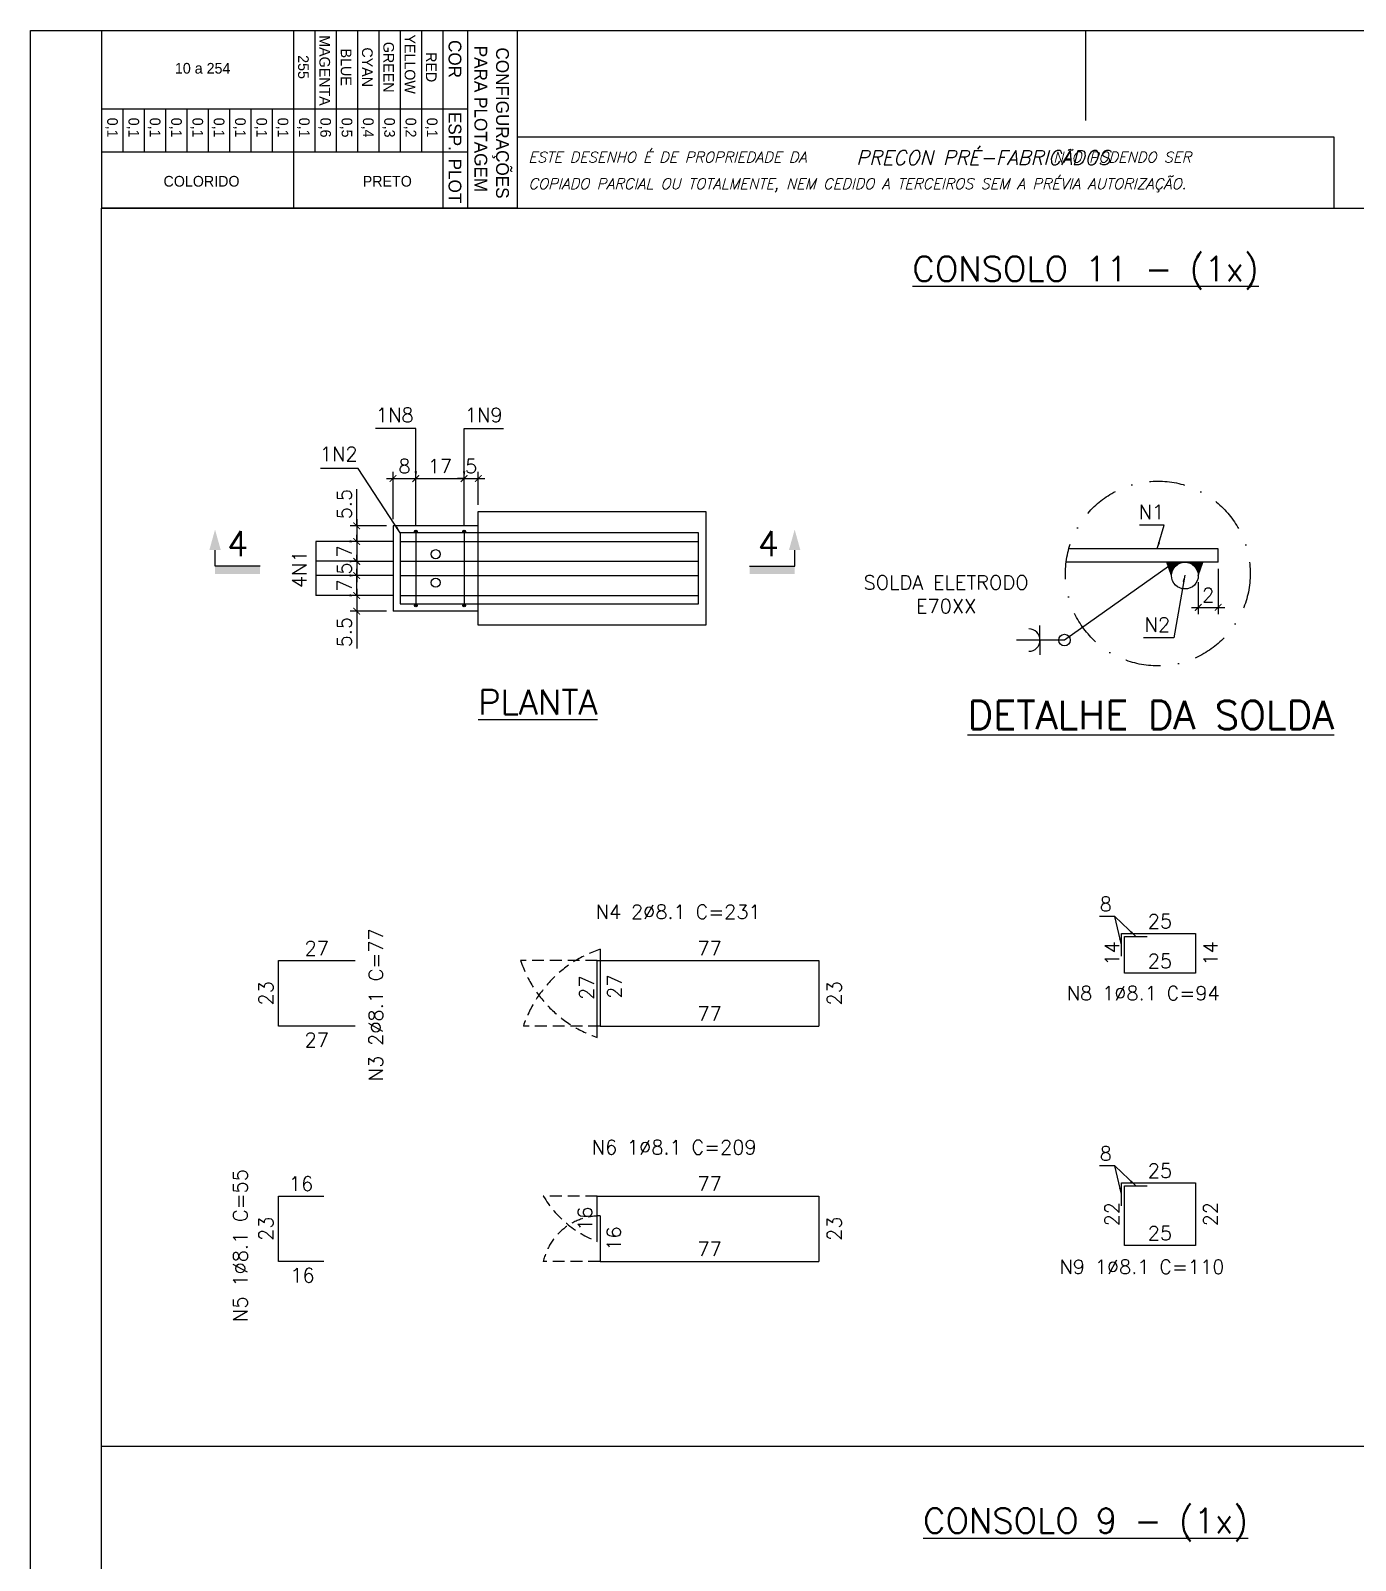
# Model space of a CAD drawing. Header units: centimetres. Extents: x 1658 to 19651, y 8082 to 11444.
# Drawn here: x 12168 to 13567, y 9829 to 11444 of the extents above; entities that cross this region are included whole.
import ezdxf
from ezdxf.enums import TextEntityAlignment as Align

# ---------------------------------------------------------------- set-up
doc = ezdxf.new("R2010")
doc.units = ezdxf.units.CM
doc.header["$LTSCALE"] = 50
doc.header["$MEASUREMENT"] = 0
doc.header["$PDMODE"] = 67
doc.linetypes.add('DASHDOT2', pattern=[0.5, 0.25, -0.125, 0, -0.125])
doc.linetypes.add('HIDDEN', pattern=[0.375, 0.25, -0.125])
for name, color, linetype in [('COTAS-PRECON', 1, 'Continuous'), ('FORMATO-PRECON', 2, 'Continuous'), ('HACHURAS-PRECON', 1, 'Continuous'), ('IND- CORTE-PRECON', 4, 'Continuous'), ('LINHA-01-PRECON', 1, 'Continuous'), ('LINHA-02-PRECON', 2, 'Continuous'), ('LINHA-03-PRECON', 3, 'Continuous'), ('LINHA-04-PRECON', 4, 'Continuous'), ('TEXTO-20-PRECON', 2, 'Continuous'), ('TEXTO-35-PRECON', 5, 'Continuous'), ('X1', 2, 'Continuous')]:
    doc.layers.add(name, color=color, linetype=linetype)
doc.styles.add('PRECON-ROMANS', font='romans.shx')
doc.styles.add('R060', font='ACENT.shx', dxfattribs={"height": 75})
doc.styles.add('ROMANS', font='ROMANS.SHX', dxfattribs={"oblique": 15, "height": 3})
doc.styles.get("Standard").update_dxf_attribs({"font": 'romans.shx'})
doc.dimstyles.new('ESC50-50', dxfattribs={"dimscale": 50, "dimtxt": 0.2, "dimasz": 0.15, "dimexe": 0.15, "dimexo": 0.15, "dimgap": 0.08, "dimtad": 1, "dimdec": 1, "dimzin": 12, "dimdsep": 46, "dimtxsty": 'Standard', "dimblk": 'ARCHTICK', "dimcen": 0.09, "dimdle": 0.15, "dimclrd": 256, "dimclre": 256, "dimclrt": 2, "dimazin": 3, "dimtfac": 1, "dimtdec": 1, "dimtmove": 1, "dimatfit": 2, "dimfxl": 0.15, "dimtolj": 1, "dimtzin": 0, "dimarcsym": 0})
doc.dimstyles.new('ESC75-25', dxfattribs={"dimscale": 0, "dimtxt": 15, "dimasz": 7, "dimexe": 7, "dimexo": 7, "dimgap": 5.5, "dimtad": 1, "dimdec": 1, "dimlfac": 0.333333, "dimdsep": 46, "dimtxsty": 'Standard', "dimblk": 'ARCHTICK', "dimcen": 0.1, "dimdle": 7, "dimclrd": 256, "dimclre": 256, "dimclrt": 2, "dimadec": 0, "dimazin": 0, "dimtfac": 1, "dimtdec": 1, "dimtix": 1, "dimtmove": 2, "dimatfit": 3, "dimfxl": 1, "dimarcsym": 0})
doc.dimstyles.new('ESC75-75', dxfattribs={"dimscale": 0, "dimtxt": 15, "dimasz": 7, "dimexe": 7, "dimexo": 7, "dimgap": 5.5, "dimtad": 1, "dimdec": 1, "dimdsep": 46, "dimtxsty": 'Standard', "dimblk": 'ARCHTICK', "dimcen": 0.1, "dimdle": 7, "dimclrd": 256, "dimclre": 256, "dimclrt": 2, "dimadec": 0, "dimazin": 0, "dimtfac": 1, "dimtdec": 1, "dimtix": 1, "dimtmove": 2, "dimatfit": 3, "dimfxl": 1, "dimarcsym": 0})

# ---------------------------------------------------------------- blocks, each defined once
blk = doc.blocks.new('A$C0AF02B9D')
at = {"layer": 'FORMATO-PRECON', "color": 1}
for p, q in [((0, 585), (250, 585)), ((0, 0), (0, 585)), ((250, 585), (250, 0)), ((0, 480), (250, 480)), ((0, 450), (170.7, 450)), ((0, 420), (170.7, 420)), ((0, 390), (170.7, 390)), ((0, 360), (170.7, 360)), ((0, 330), (170.7, 330)), ((0, 300), (170.7, 300)), ((110.1, 240), (170.7, 240)), ((110.1, 210), (170.7, 210)), ((110.1, 180), (170.7, 180)), ((110.1, 150), (170.7, 150)), ((110.1, 150), (170.7, 150)), ((110.1, 120), (170.7, 120)), ((110.1, 120), (170.7, 120)), ((110.1, 90), (170.7, 90)), ((110.1, 90), (170.7, 90)), ((110.1, 60), (170.7, 60)), ((110.1, 60), (170.7, 60)), ((110.1, 30), (170.7, 30)), ((110.1, 30), (170.7, 30)), ((0, 0), (250, 0)), ((110.1, 0), (170.7, 0)), ((110.1, 0), (170.7, 0)), ((110.1, 0), (170.7, 0))]:
    blk.add_line(p, q, dxfattribs=at)
at = {"layer": 'FORMATO-PRECON'}
for p, q in [((0, 515), (250, 515)), ((110.1, 0), (110.1, 515)), ((170.7, 0), (170.7, 515)), ((0, 270), (250, 270))]:
    blk.add_line(p, q, dxfattribs=at)
at = {"layer": 'FORMATO-PRECON', "style": 'R060'}
for s, p in [('CONFIGURAÇÕES ', (133.4, 563.9)), ('PARA PLOTAGEM', (124.3, 533.7)), ('COR', (40, 497.3)), ('ESP.', (141.8, 497.3)), ('PLOT', (211.6, 497.3))]:
    blk.add_text(s, height=18, dxfattribs=at).set_placement(p, align=Align.MIDDLE)
at = {"layer": 'FORMATO-PRECON', "color": 1, "style": 'R060'}
for s, p in [('RED', (51.5, 464)), ('0,1', (136.5, 464)), ('YELLOW', (47.2, 434)), ('0,2', (136.5, 434)), ('GREEN', (51.5, 404)), ('0,3', (136.5, 404)), ('CYAN', (51.5, 374)), ('0,4', (136.5, 374)), ('BLUE', (51.5, 344)), ('0,5', (136.5, 344)), ('0,6', (136.5, 314)), ('MAGENTA', (56.1, 314)), ('255', (51.3, 284)), ('0,1', (136.5, 284)), ('0,1', (136.5, 254)), ('0,1', (136.5, 224)), ('0,1', (136.5, 194)), ('0,1', (136.5, 164)), ('0,1', (136.5, 134)), ('0,1', (136.5, 104)), ('0,1', (136.5, 74)), ('0,1', (136.5, 44)), ('0,1', (136.5, 14))]:
    blk.add_text(s, height=15, dxfattribs=at).set_placement(p, align=Align.MIDDLE)
for s, p in [('PRETO', (212, 402.1)), ('10 a 254', (53, 142.2)), ('COLORIDO', (212, 140.6))]:
    blk.add_text(s, height=15, rotation=90, dxfattribs=at).set_placement(p, align=Align.MIDDLE)
blk = doc.blocks.new('A$C432D58B7')
at = {"layer": 'LINHA-01-PRECON'}
blk.add_blockref('A$C0AF02B9D', (0, 0), dxfattribs=at)
blk = doc.blocks.new('A$C550964AD')
at = {"layer": 'LINHA-01-PRECON'}
blk.add_blockref('A$C432D58B7', (0, 0), dxfattribs=at)
blk = doc.blocks.new('A$C2E607E54')
at = {"layer": 'FORMATO-PRECON', "color": 6}
blk.add_line((1835, 4050), (685, 4050), dxfattribs=at)
at = {"layer": 'FORMATO-PRECON'}
for points in [[(0, 4200), (2970, 4200), (2970, 0), (0, 0)], [(685, 3950), (1835, 3950), (1835, 4050), (685, 4050)]]:
    blk.add_lwpolyline(points, close=True, dxfattribs=at)
blk.add_lwpolyline([(1485, 4200), (1485, 4073.6)], dxfattribs=at)
at = {"layer": 'FORMATO-PRECON', "color": 6}
blk.add_lwpolyline([(100, 3950), (2870, 3950), (2870, 100), (100, 100)], close=True, dxfattribs=at)
at = {"layer": 'TEXTO-35-PRECON', "rotation": 270}
blk.add_blockref('A$C550964AD', (100, 4200), dxfattribs=at)
at = {"layer": 'FORMATO-PRECON', "style": 'ROMANS', "oblique": 15}
for s, p in [('ESTE DESENHO É DE PROPRIEDADE DA                            NÃO PODENDO SER', (700.8, 4014.4)), ('COPIADO PARCIAL OU TOTALMENTE, NEM CEDIDO A TERCEIROS SEM A PRÉVIA AUTORIZAÇÃO.', (700.8, 3977))]:
    blk.add_text(s, height=15, dxfattribs=at).set_placement(p)
at = {"layer": 'FORMATO-PRECON', "color": 3, "style": 'ROMANS', "oblique": 15}
blk.add_text('PRECON PRÉ-FABRICADOS', height=20, dxfattribs=at).set_placement((1162, 4011.3))
blk = doc.blocks.new('_ArchTick')
at = {"color": 0, "linetype": 'ByBlock', "const_width": 0.15}
blk.add_lwpolyline([(-0.5, -0.5), (0.5, 0.5)], dxfattribs=at)
blk = doc.blocks.new('*D368')
at = {"layer": 'Defpoints', "color": 0, "transparency": 16777216}
for p in [(12551, 10921.3), (12512.6, 10904.8), (12558.5, 10904.8)]:
    blk.add_point(p, dxfattribs=at)
at = {"layer": 'LINHA-01-PRECON', "lineweight": -2, "transparency": 16777216}
for p, q in [((12544, 10921.3), (12505.6, 10921.3)), ((12512.6, 10928.3), (12512.6, 10897.8)), ((12551.5, 10904.8), (12505.6, 10904.8))]:
    blk.add_line(p, q, dxfattribs=at)
at = {"layer": 'LINHA-01-PRECON', "lineweight": -2, "transparency": 16777216, "xscale": 7, "yscale": 7, "zscale": 7}
for p, rotation in [((12512.6, 10921.3), 90), ((12512.6, 10904.8), 270)]:
    blk.add_blockref('_ArchTick', p, dxfattribs=dict(at, rotation=rotation))
at = {"layer": 'LINHA-01-PRECON', "color": 2, "transparency": 16777216, "insert": (12499.6, 10944.2), "char_height": 15, "attachment_point": 5, "rotation": 90}
blk.add_mtext('5.5', dxfattribs=at)
blk = doc.blocks.new('*D369')
at = {"layer": 'Defpoints', "color": 0, "transparency": 16777216}
for p in [(12558.5, 10904.8), (12512.6, 10883.8), (12558.5, 10883.8)]:
    blk.add_point(p, dxfattribs=at)
at = {"layer": 'LINHA-01-PRECON', "lineweight": -2, "transparency": 16777216}
for p, q in [((12551.5, 10904.8), (12505.6, 10904.8)), ((12512.6, 10904.8), (12512.6, 10911.8)), ((12512.6, 10904.8), (12512.6, 10883.8)), ((12551.5, 10883.8), (12505.6, 10883.8)), ((12512.6, 10883.8), (12512.6, 10876.8))]:
    blk.add_line(p, q, dxfattribs=at)
at = {"layer": 'LINHA-01-PRECON', "lineweight": -2, "transparency": 16777216, "xscale": 7, "yscale": 7, "zscale": 7}
for p, rotation in [((12512.6, 10904.8), 270), ((12512.6, 10883.8), 90)]:
    blk.add_blockref('_ArchTick', p, dxfattribs=dict(at, rotation=rotation))
at = {"layer": 'LINHA-01-PRECON', "color": 2, "transparency": 16777216, "insert": (12499.6, 10894.3), "char_height": 15, "attachment_point": 5, "rotation": 90}
blk.add_mtext('7', dxfattribs=at)
blk = doc.blocks.new('*D370')
at = {"layer": 'Defpoints', "color": 0, "transparency": 16777216}
for p in [(12558.5, 10883.8), (12512.6, 10868.8), (12558.5, 10868.8)]:
    blk.add_point(p, dxfattribs=at)
at = {"layer": 'LINHA-01-PRECON', "lineweight": -2, "transparency": 16777216}
for p, q in [((12551.5, 10883.8), (12505.6, 10883.8)), ((12512.6, 10883.8), (12512.6, 10890.8)), ((12512.6, 10883.8), (12512.6, 10868.8)), ((12551.5, 10868.8), (12505.6, 10868.8)), ((12512.6, 10868.8), (12512.6, 10861.8))]:
    blk.add_line(p, q, dxfattribs=at)
at = {"layer": 'LINHA-01-PRECON', "lineweight": -2, "transparency": 16777216, "xscale": 7, "yscale": 7, "zscale": 7}
for p, rotation in [((12512.6, 10883.8), 270), ((12512.6, 10868.8), 90)]:
    blk.add_blockref('_ArchTick', p, dxfattribs=dict(at, rotation=rotation))
at = {"layer": 'LINHA-01-PRECON', "color": 2, "transparency": 16777216, "insert": (12499.6, 10876.3), "char_height": 15, "attachment_point": 5, "rotation": 90}
blk.add_mtext('5', dxfattribs=at)
blk = doc.blocks.new('*D371')
at = {"layer": 'Defpoints', "color": 0, "transparency": 16777216}
for p in [(12558.5, 10847.8), (12512.6, 10831.3), (12551, 10831.3)]:
    blk.add_point(p, dxfattribs=at)
at = {"layer": 'LINHA-01-PRECON', "lineweight": -2, "transparency": 16777216}
for p, q in [((12512.6, 10854.8), (12512.6, 10824.3)), ((12551.5, 10847.8), (12505.6, 10847.8)), ((12544, 10831.3), (12505.6, 10831.3))]:
    blk.add_line(p, q, dxfattribs=at)
at = {"layer": 'LINHA-01-PRECON', "lineweight": -2, "transparency": 16777216, "xscale": 7, "yscale": 7, "zscale": 7}
for p, rotation in [((12512.6, 10847.8), 90), ((12512.6, 10831.3), 270)]:
    blk.add_blockref('_ArchTick', p, dxfattribs=dict(at, rotation=rotation))
at = {"layer": 'LINHA-01-PRECON', "color": 2, "transparency": 16777216, "insert": (12499.6, 10809.1), "char_height": 15, "attachment_point": 5, "rotation": 90}
blk.add_mtext('5.5', dxfattribs=at)
blk = doc.blocks.new('*D372')
at = {"layer": 'Defpoints', "color": 0, "transparency": 16777216}
for p in [(12575, 10971.2), (12551, 10921.3), (12575, 10915.3)]:
    blk.add_point(p, dxfattribs=at)
at = {"layer": 'LINHA-01-PRECON', "lineweight": -2, "transparency": 16777216}
for p, q in [((12544, 10971.2), (12582, 10971.2)), ((12551, 10928.3), (12551, 10978.2)), ((12575, 10922.3), (12575, 10978.2))]:
    blk.add_line(p, q, dxfattribs=at)
at = {"layer": 'LINHA-01-PRECON', "lineweight": -2, "transparency": 16777216, "xscale": 7, "yscale": 7, "zscale": 7, "rotation": 180}
blk.add_blockref('_ArchTick', (12551, 10971.2), dxfattribs=at)
at = {"layer": 'LINHA-01-PRECON', "lineweight": -2, "transparency": 16777216, "xscale": 7, "yscale": 7, "zscale": 7}
blk.add_blockref('_ArchTick', (12575, 10971.2), dxfattribs=at)
at = {"layer": 'LINHA-01-PRECON', "color": 2, "transparency": 16777216, "insert": (12563, 10984.2), "char_height": 15, "attachment_point": 5}
blk.add_mtext('8', dxfattribs=at)
blk = doc.blocks.new('*D373')
at = {"layer": 'Defpoints', "color": 0, "transparency": 16777216}
for p in [(12626, 10971.2), (12575, 10915.3), (12626, 10915.3)]:
    blk.add_point(p, dxfattribs=at)
at = {"layer": 'LINHA-01-PRECON', "lineweight": -2, "transparency": 16777216}
for p, q in [((12568, 10971.2), (12633, 10971.2)), ((12575, 10922.3), (12575, 10978.2)), ((12626, 10922.3), (12626, 10978.2))]:
    blk.add_line(p, q, dxfattribs=at)
at = {"layer": 'LINHA-01-PRECON', "lineweight": -2, "transparency": 16777216, "xscale": 7, "yscale": 7, "zscale": 7, "rotation": 180}
blk.add_blockref('_ArchTick', (12575, 10971.2), dxfattribs=at)
at = {"layer": 'LINHA-01-PRECON', "lineweight": -2, "transparency": 16777216, "xscale": 7, "yscale": 7, "zscale": 7}
blk.add_blockref('_ArchTick', (12626, 10971.2), dxfattribs=at)
at = {"layer": 'LINHA-01-PRECON', "color": 2, "transparency": 16777216, "insert": (12600.5, 10984.2), "char_height": 15, "attachment_point": 5}
blk.add_mtext('17', dxfattribs=at)
blk = doc.blocks.new('*D374')
at = {"layer": 'Defpoints', "color": 0, "transparency": 16777216}
for p in [(12641, 10971.2), (12641, 10936.3), (12626, 10915.3)]:
    blk.add_point(p, dxfattribs=at)
at = {"layer": 'LINHA-01-PRECON', "lineweight": -2, "transparency": 16777216}
for p, q in [((12626, 10971.2), (12619, 10971.2)), ((12626, 10922.3), (12626, 10978.2)), ((12626, 10971.2), (12641, 10971.2)), ((12641, 10943.3), (12641, 10978.2)), ((12641, 10971.2), (12648, 10971.2))]:
    blk.add_line(p, q, dxfattribs=at)
at = {"layer": 'LINHA-01-PRECON', "lineweight": -2, "transparency": 16777216, "xscale": 7, "yscale": 7, "zscale": 7}
blk.add_blockref('_ArchTick', (12626, 10971.2), dxfattribs=at)
at = {"layer": 'LINHA-01-PRECON', "lineweight": -2, "transparency": 16777216, "xscale": 7, "yscale": 7, "zscale": 7, "rotation": 180}
blk.add_blockref('_ArchTick', (12641, 10971.2), dxfattribs=at)
at = {"layer": 'LINHA-01-PRECON', "color": 2, "transparency": 16777216, "insert": (12633.5, 10984.2), "char_height": 15, "attachment_point": 5}
blk.add_mtext('5', dxfattribs=at)
blk = doc.blocks.new('*D375')
at = {"layer": 'Defpoints', "color": 0, "linetype": 'Continuous', "transparency": 16777216}
for p in [(12429.9, 10462.4), (12510.9, 10462.4), (12510.9, 10462.4)]:
    blk.add_point(p, dxfattribs=at)
at = {"layer": 'LINHA-01-PRECON', "color": 2, "linetype": 'Continuous', "transparency": 16777216, "insert": (12470.4, 10475.4), "char_height": 15, "attachment_point": 5}
blk.add_mtext('27', dxfattribs=at)
blk = doc.blocks.new('*D376')
at = {"layer": 'Defpoints', "color": 0, "linetype": 'Continuous', "transparency": 16777216}
for p in [(12429.9, 10462.4), (12429.9, 10462.4), (12429.9, 10393.4)]:
    blk.add_point(p, dxfattribs=at)
at = {"layer": 'LINHA-01-PRECON', "color": 2, "linetype": 'Continuous', "transparency": 16777216, "insert": (12416.9, 10427.9), "char_height": 15, "attachment_point": 5, "rotation": 90}
blk.add_mtext('23', dxfattribs=at)
blk = doc.blocks.new('*D377')
at = {"layer": 'Defpoints', "color": 0, "linetype": 'Continuous', "transparency": 16777216}
for p in [(12429.9, 10393.4), (12510.9, 10393.4), (12510.9, 10393.4)]:
    blk.add_point(p, dxfattribs=at)
at = {"layer": 'LINHA-01-PRECON', "color": 2, "linetype": 'Continuous', "transparency": 16777216, "insert": (12470.4, 10378.7), "char_height": 15, "attachment_point": 5}
blk.add_mtext('27', dxfattribs=at)
blk = doc.blocks.new('*D378')
at = {"layer": 'Defpoints', "color": 0, "linetype": 'Continuous', "transparency": 16777216}
for p in [(12769.6, 10462.4), (12769.6, 10381.4), (12769.6, 10381.4)]:
    blk.add_point(p, dxfattribs=at)
at = {"layer": 'LINHA-01-PRECON', "color": 2, "linetype": 'Continuous', "transparency": 16777216, "insert": (12784.7, 10435), "char_height": 15, "attachment_point": 5, "rotation": 90}
blk.add_mtext('27', dxfattribs=at)
blk = doc.blocks.new('*D379')
at = {"layer": 'Defpoints', "color": 0, "linetype": 'Continuous', "transparency": 16777216}
for p in [(12769.6, 10462.4), (13000.6, 10462.4), (13000.6, 10462.4)]:
    blk.add_point(p, dxfattribs=at)
at = {"layer": 'LINHA-01-PRECON', "color": 2, "linetype": 'Continuous', "transparency": 16777216, "insert": (12885.1, 10475.4), "char_height": 15, "attachment_point": 5}
blk.add_mtext('77', dxfattribs=at)
blk = doc.blocks.new('*D380')
at = {"layer": 'Defpoints', "color": 0, "linetype": 'Continuous', "transparency": 16777216}
for p in [(13000.6, 10462.4), (13000.6, 10393.4), (13000.6, 10393.4)]:
    blk.add_point(p, dxfattribs=at)
at = {"layer": 'LINHA-01-PRECON', "color": 2, "linetype": 'Continuous', "transparency": 16777216, "insert": (13016.9, 10427.9), "char_height": 15, "attachment_point": 5, "rotation": 90}
blk.add_mtext('23', dxfattribs=at)
blk = doc.blocks.new('*D381')
at = {"layer": 'Defpoints', "color": 0, "linetype": 'Continuous', "transparency": 16777216}
for p in [(12429.9, 10214), (12477.9, 10214), (12477.9, 10214)]:
    blk.add_point(p, dxfattribs=at)
at = {"layer": 'LINHA-01-PRECON', "color": 2, "linetype": 'Continuous', "transparency": 16777216, "insert": (12453.9, 10227), "char_height": 15, "attachment_point": 5}
blk.add_mtext('16', dxfattribs=at)
blk = doc.blocks.new('*D382')
at = {"layer": 'Defpoints', "color": 0, "linetype": 'Continuous', "transparency": 16777216}
for p in [(12429.9, 10214), (12429.9, 10214), (12429.9, 10145)]:
    blk.add_point(p, dxfattribs=at)
at = {"layer": 'LINHA-01-PRECON', "color": 2, "linetype": 'Continuous', "transparency": 16777216, "insert": (12416.9, 10179.5), "char_height": 15, "attachment_point": 5, "rotation": 90}
blk.add_mtext('23', dxfattribs=at)
blk = doc.blocks.new('*D383')
at = {"layer": 'Defpoints', "color": 0, "linetype": 'Continuous', "transparency": 16777216}
for p in [(12429.9, 10145), (12477.9, 10145), (12477.9, 10145)]:
    blk.add_point(p, dxfattribs=at)
at = {"layer": 'LINHA-01-PRECON', "color": 2, "linetype": 'Continuous', "transparency": 16777216, "insert": (12455.4, 10130.3), "char_height": 15, "attachment_point": 5}
blk.add_mtext('16', dxfattribs=at)
blk = doc.blocks.new('*D384')
at = {"layer": 'Defpoints', "color": 0, "linetype": 'Continuous', "transparency": 16777216}
for p in [(13323, 10449), (13398, 10449), (13398, 10449)]:
    blk.add_point(p, dxfattribs=at)
at = {"layer": 'LINHA-01-PRECON', "color": 2, "linetype": 'Continuous', "transparency": 16777216, "insert": (13360.5, 10462), "char_height": 15, "attachment_point": 5}
blk.add_mtext('25', dxfattribs=at)
blk = doc.blocks.new('*D385')
at = {"layer": 'Defpoints', "color": 0, "linetype": 'Continuous', "transparency": 16777216}
for p in [(13398, 10491), (13398, 10491), (13398, 10449)]:
    blk.add_point(p, dxfattribs=at)
at = {"layer": 'LINHA-01-PRECON', "color": 2, "linetype": 'Continuous', "transparency": 16777216, "insert": (13413.9, 10470), "char_height": 15, "attachment_point": 5, "rotation": 90}
blk.add_mtext('14', dxfattribs=at)
blk = doc.blocks.new('*D386')
at = {"layer": 'Defpoints', "color": 0, "linetype": 'Continuous', "transparency": 16777216}
for p in [(13323, 10491), (13323, 10491), (13398, 10491)]:
    blk.add_point(p, dxfattribs=at)
at = {"layer": 'LINHA-01-PRECON', "color": 2, "linetype": 'Continuous', "transparency": 16777216, "insert": (13360.5, 10504), "char_height": 15, "attachment_point": 5}
blk.add_mtext('25', dxfattribs=at)
blk = doc.blocks.new('*D387')
at = {"layer": 'Defpoints', "color": 0, "linetype": 'Continuous', "transparency": 16777216}
for p in [(13323, 10491), (13323, 10491), (13323, 10449)]:
    blk.add_point(p, dxfattribs=at)
at = {"layer": 'LINHA-01-PRECON', "color": 2, "linetype": 'Continuous', "transparency": 16777216, "insert": (13310, 10470), "char_height": 15, "attachment_point": 5, "rotation": 90}
blk.add_mtext('14', dxfattribs=at)
blk = doc.blocks.new('*D388')
at = {"layer": 'Defpoints', "color": 0, "linetype": 'Continuous', "transparency": 16777216}
for p in [(13323, 10161.8), (13398, 10161.8), (13398, 10161.8)]:
    blk.add_point(p, dxfattribs=at)
at = {"layer": 'LINHA-01-PRECON', "color": 2, "linetype": 'Continuous', "transparency": 16777216, "insert": (13360.5, 10174.8), "char_height": 15, "attachment_point": 5}
blk.add_mtext('25', dxfattribs=at)
blk = doc.blocks.new('*D389')
at = {"layer": 'Defpoints', "color": 0, "linetype": 'Continuous', "transparency": 16777216}
for p in [(13398, 10227.8), (13398, 10227.8), (13398, 10161.8)]:
    blk.add_point(p, dxfattribs=at)
at = {"layer": 'LINHA-01-PRECON', "color": 2, "linetype": 'Continuous', "transparency": 16777216, "insert": (13413.9, 10194.8), "char_height": 15, "attachment_point": 5, "rotation": 90}
blk.add_mtext('22', dxfattribs=at)
blk = doc.blocks.new('*D390')
at = {"layer": 'Defpoints', "color": 0, "linetype": 'Continuous', "transparency": 16777216}
for p in [(13323, 10227.8), (13323, 10227.8), (13398, 10227.8)]:
    blk.add_point(p, dxfattribs=at)
at = {"layer": 'LINHA-01-PRECON', "color": 2, "linetype": 'Continuous', "transparency": 16777216, "insert": (13360.5, 10240.8), "char_height": 15, "attachment_point": 5}
blk.add_mtext('25', dxfattribs=at)
blk = doc.blocks.new('*D391')
at = {"layer": 'Defpoints', "color": 0, "linetype": 'Continuous', "transparency": 16777216}
for p in [(13323, 10227.8), (13323, 10227.8), (13323, 10161.8)]:
    blk.add_point(p, dxfattribs=at)
at = {"layer": 'LINHA-01-PRECON', "color": 2, "linetype": 'Continuous', "transparency": 16777216, "insert": (13310, 10194.8), "char_height": 15, "attachment_point": 5, "rotation": 90}
blk.add_mtext('22', dxfattribs=at)
blk = doc.blocks.new('*D392')
at = {"layer": 'Defpoints', "color": 0, "transparency": 16777216}
for p in [(13422, 10882.9), (13401, 10868.8), (13422, 10835.2)]:
    blk.add_point(p, dxfattribs=at)
at = {"layer": 'LINHA-01-PRECON', "lineweight": -2, "transparency": 16777216}
for p, q in [((13422, 10875.9), (13422, 10828.2)), ((13401, 10861.8), (13401, 10828.2)), ((13394, 10835.2), (13429, 10835.2))]:
    blk.add_line(p, q, dxfattribs=at)
at = {"layer": 'LINHA-01-PRECON', "lineweight": -2, "transparency": 16777216, "xscale": 7, "yscale": 7, "zscale": 7, "rotation": 180}
blk.add_blockref('_ArchTick', (13401, 10835.2), dxfattribs=at)
at = {"layer": 'LINHA-01-PRECON', "lineweight": -2, "transparency": 16777216, "xscale": 7, "yscale": 7, "zscale": 7}
blk.add_blockref('_ArchTick', (13422, 10835.2), dxfattribs=at)
at = {"layer": 'LINHA-01-PRECON', "color": 2, "transparency": 16777216, "insert": (13411.5, 10848.2), "char_height": 15, "attachment_point": 5}
blk.add_mtext('2', dxfattribs=at)
blk = doc.blocks.new('IND-CORTE-')
at = {"layer": 'IND- CORTE-PRECON', "color": 1}
for p, q in [((-11.2, 63.5), (-33.6, 63.5)), ((-11.2, 0), (-11.2, 63.5))]:
    blk.add_line(p, q, dxfattribs=at)
for points in [[(-33.6, 71.5), (-62.5, 63.5), (-33.6, 55.4)], [(0, 0), (-11.2, 0), (0, 63.5), (-11.2, 63.5)]]:
    blk.add_solid(points, dxfattribs=at)
at = {"layer": 'IND- CORTE-PRECON', "linetype": 'Continuous', "style": 'ROMANS', "flags": 8}
blk.add_attdef('B', (-57.7, 9.1), '', height=35, dxfattribs=at)
blk = doc.blocks.new('*D401')
at = {"layer": 'Defpoints', "color": 0, "linetype": 'Continuous', "transparency": 16777216}
for p in [(12769.6, 10474.4), (12769.6, 10474.4), (12769.6, 10393.4)]:
    blk.add_point(p, dxfattribs=at)
at = {"layer": 'LINHA-01-PRECON', "color": 2, "linetype": 'Continuous', "transparency": 16777216, "insert": (12755.3, 10433.9), "char_height": 15, "attachment_point": 5, "rotation": 90}
blk.add_mtext('27', dxfattribs=at)
blk = doc.blocks.new('*D402')
at = {"layer": 'Defpoints', "color": 0, "linetype": 'Continuous', "transparency": 16777216}
for p in [(12769.6, 10393.4), (13000.6, 10393.4), (13000.6, 10393.4)]:
    blk.add_point(p, dxfattribs=at)
at = {"layer": 'LINHA-01-PRECON', "color": 2, "linetype": 'Continuous', "transparency": 16777216, "insert": (12885.1, 10406.4), "char_height": 15, "attachment_point": 5}
blk.add_mtext('77', dxfattribs=at)
blk = doc.blocks.new('*D403')
at = {"layer": 'Defpoints', "color": 0, "linetype": 'Continuous', "transparency": 16777216}
for p in [(12766.6, 10214), (12766.6, 10166), (12766.6, 10166)]:
    blk.add_point(p, dxfattribs=at)
at = {"layer": 'LINHA-01-PRECON', "color": 2, "linetype": 'Continuous', "transparency": 16777216, "insert": (12753.6, 10190), "char_height": 15, "attachment_point": 5, "rotation": 90}
blk.add_mtext('16', dxfattribs=at)
blk = doc.blocks.new('*D404')
at = {"layer": 'Defpoints', "color": 0, "linetype": 'Continuous', "transparency": 16777216}
for p in [(12769.6, 10214), (13000.6, 10214), (13000.6, 10214)]:
    blk.add_point(p, dxfattribs=at)
at = {"layer": 'LINHA-01-PRECON', "color": 2, "linetype": 'Continuous', "transparency": 16777216, "insert": (12885.1, 10227), "char_height": 15, "attachment_point": 5}
blk.add_mtext('77', dxfattribs=at)
blk = doc.blocks.new('*D405')
at = {"layer": 'Defpoints', "color": 0, "linetype": 'Continuous', "transparency": 16777216}
for p in [(13000.6, 10214), (13000.6, 10145), (13000.6, 10145)]:
    blk.add_point(p, dxfattribs=at)
at = {"layer": 'LINHA-01-PRECON', "color": 2, "linetype": 'Continuous', "transparency": 16777216, "insert": (13016.9, 10179.5), "char_height": 15, "attachment_point": 5, "rotation": 90}
blk.add_mtext('23', dxfattribs=at)
blk = doc.blocks.new('*D406')
at = {"layer": 'Defpoints', "color": 0, "linetype": 'Continuous', "transparency": 16777216}
for p in [(12769.6, 10193), (12769.6, 10193), (12769.6, 10145)]:
    blk.add_point(p, dxfattribs=at)
at = {"layer": 'LINHA-01-PRECON', "color": 2, "linetype": 'Continuous', "transparency": 16777216, "insert": (12784, 10169), "char_height": 15, "attachment_point": 5, "rotation": 90}
blk.add_mtext('16', dxfattribs=at)
blk = doc.blocks.new('*D407')
at = {"layer": 'Defpoints', "color": 0, "linetype": 'Continuous', "transparency": 16777216}
for p in [(12769.6, 10145), (13000.6, 10145), (13000.6, 10145)]:
    blk.add_point(p, dxfattribs=at)
at = {"layer": 'LINHA-01-PRECON', "color": 2, "linetype": 'Continuous', "transparency": 16777216, "insert": (12885.1, 10158), "char_height": 15, "attachment_point": 5}
blk.add_mtext('77', dxfattribs=at)
blk = doc.blocks.new('*D408')
at = {"layer": 'Defpoints', "color": 0, "transparency": 16777216}
for p in [(12512.6, 10868.8), (12558.5, 10868.8), (12558.5, 10847.8)]:
    blk.add_point(p, dxfattribs=at)
at = {"layer": 'LINHA-01-PRECON', "lineweight": -2, "transparency": 16777216}
for p, q in [((12551.5, 10868.8), (12505.6, 10868.8)), ((12512.6, 10868.8), (12512.6, 10875.8)), ((12512.6, 10847.8), (12512.6, 10868.8)), ((12551.5, 10847.8), (12505.6, 10847.8)), ((12512.6, 10847.8), (12512.6, 10840.8))]:
    blk.add_line(p, q, dxfattribs=at)
at = {"layer": 'LINHA-01-PRECON', "lineweight": -2, "transparency": 16777216, "xscale": 7, "yscale": 7, "zscale": 7}
for p, rotation in [((12512.6, 10868.8), 270), ((12512.6, 10847.8), 90)]:
    blk.add_blockref('_ArchTick', p, dxfattribs=dict(at, rotation=rotation))
at = {"layer": 'LINHA-01-PRECON', "color": 2, "transparency": 16777216, "insert": (12499.6, 10858.3), "char_height": 15, "attachment_point": 5, "rotation": 90}
blk.add_mtext('7', dxfattribs=at)

msp = doc.modelspace()

# ---------------------------------------------------------------- hatches: boundary and pattern name
at = {"layer": 'LINHA-01-PRECON', "linetype": 'Continuous'}
h = msp.add_hatch(color=256, dxfattribs=at)
h.dxf.hatch_style = 1
edge = h.paths.add_edge_path()
edge.add_arc((12575, 10915.35), 1.5, 0, 360)
h = msp.add_hatch(color=256, dxfattribs=at)
h.dxf.hatch_style = 1
edge = h.paths.add_edge_path()
edge.add_arc((12626, 10915.35), 1.5, 0, 360)
at = {"layer": 'LINHA-01-PRECON'}
h = msp.add_hatch(dxfattribs=at)
h.set_pattern_fill('ANSI31', color=256, scale=8.4375, style=0)
h.set_pattern_definition([(45, (8365.2976, 10380.7737), (-0.74577668, 0.74577668), [])])
h.paths.add_polyline_path([(13367.84, 10882.93), (13372.75, 10868.8, -0.4142136), (13386.88, 10882.93)])
h.paths.add_polyline_path([(13386.88, 10882.93, -0.4142136), (13401.02, 10868.8), (13405.92, 10882.93)])
at = {"layer": 'LINHA-01-PRECON', "linetype": 'Continuous'}
h = msp.add_hatch(color=256, dxfattribs=at)
h.dxf.hatch_style = 1
edge = h.paths.add_edge_path()
edge.add_arc((12575, 10837.35), 1.5, 0, 360)
h = msp.add_hatch(color=256, dxfattribs=at)
h.dxf.hatch_style = 1
edge = h.paths.add_edge_path()
edge.add_arc((12626, 10837.35), 1.5, 0, 360)

# ---------------------------------------------------------------- linework, layer by layer
at = {"layer": 'COTAS-PRECON', "linetype": 'HIDDEN'}
for p, q in [((12766.57, 10462.42), (12685.57, 10462.42)), ((12769.57, 10393.42), (12688.57, 10393.42)), ((12766.57, 10213.98), (12709.57, 10213.98)), ((12769.57, 10144.98), (12709.57, 10144.98))]:
    msp.add_line(p, q, dxfattribs=at)
for centre, radius, start, end in [((12807.61, 10503.45), 128.75, 198.58468, 251.41532), ((12810.61, 10352.39), 128.75, 108.58468, 161.41532), ((12807.78, 10272.76), 114.45, 210.90044, 248.89774), ((12769.67, 10131.36), 61.62, 90.09194, 167.22767)]:
    msp.add_arc(centre, radius, start, end, dxfattribs=at)
at = {"layer": 'LINHA-01-PRECON'}
for p, q in [((12512.62, 10921.35), (12512.62, 10960.02)), ((12512.62, 10831.35), (12512.62, 10791.66)), ((12243.36, 9950.17), (14320.86, 9950.17))]:
    msp.add_line(p, q, dxfattribs=at)
at = {"layer": 'LINHA-01-PRECON', "color": 1}
msp.add_lwpolyline([(13369.43, 10878.35), (13259.8, 10800.71), (13208.99, 10800.71)], dxfattribs=at)
at = {"layer": 'LINHA-01-PRECON', "color": 1, "linetype": 'DASHDOT2', "ltscale": 3}
msp.add_circle((13358.33, 10870.98), 97.5, dxfattribs=at)
at = {"layer": 'LINHA-01-PRECON', "linetype": 'Continuous'}
for centre in [(12575, 10915.35), (12626, 10915.35), (12575, 10837.35), (12626, 10837.35)]:
    msp.add_circle(centre, 1.5, dxfattribs=at)
at = {"layer": 'LINHA-02-PRECON'}
for p, q in [((12641, 10936.35), (12881, 10936.35)), ((12641, 10816.35), (12641, 10936.35)), ((12881, 10936.35), (12881, 10816.35)), ((12551, 10921.35), (12551, 10831.35)), ((12641, 10921.35), (12551, 10921.35)), ((12641, 10831.35), (12551, 10831.35)), ((12881, 10816.35), (12641, 10816.35)), ((13233.88, 10800.71), (13233.88, 10816.11)), ((13233.88, 10800.71), (13233.88, 10785.32))]:
    msp.add_line(p, q, dxfattribs=at)
for centre, radius in [((12596, 10891.35), 4.8), ((12596, 10861.35), 4.8), ((13259.8, 10800.71), 6.11)]:
    msp.add_circle(centre, radius, dxfattribs=at)
msp.add_arc((13222.04, 10800.71), 11.84, 270.31864, 89.68136, dxfattribs=at)
at = {"layer": 'LINHA-03-PRECON'}
for p, q in [((13422.05, 10882.93), (13261.57, 10882.93)), ((13422.05, 10897.07), (13264.38, 10897.07)), ((13372.75, 10868.8), (13367.84, 10882.93)), ((13395.41, 10882.93), (13395.41, 10882.93)), ((13401.02, 10868.8), (13405.92, 10882.93)), ((13422.05, 10882.93), (13422.05, 10897.07))]:
    msp.add_line(p, q, dxfattribs=at)
msp.add_circle((13386.88, 10868.8), 14.13, dxfattribs=at)
at = {"layer": 'LINHA-04-PRECON'}
for p, q in [((12558.5, 10904.85), (12873.5, 10904.85)), ((12575, 10913.85), (12575, 10838.85)), ((12626, 10913.85), (12626, 10838.85)), ((12558.5, 10883.85), (12873.5, 10883.85)), ((12558.5, 10868.85), (12873.5, 10868.85)), ((12558.5, 10847.85), (12873.5, 10847.85)), ((12766.57, 10381.42), (12766.57, 10462.42)), ((12766.57, 10462.42), (13000.57, 10462.42)), ((12769.57, 10474.42), (12769.57, 10393.42)), ((13000.57, 10462.42), (13000.57, 10393.42)), ((12769.57, 10393.42), (13000.57, 10393.42)), ((12766.57, 10165.98), (12766.57, 10213.98)), ((12766.57, 10213.98), (13000.57, 10213.98)), ((13000.57, 10213.98), (13000.57, 10144.98)), ((12769.57, 10192.98), (12769.57, 10144.98)), ((12769.57, 10144.98), (13000.57, 10144.98))]:
    msp.add_line(p, q, dxfattribs=at)
msp.add_lwpolyline([(12558.5, 10913.85), (12558.5, 10838.85), (12873.5, 10838.85), (12873.5, 10913.85)], close=True, dxfattribs=at)
for points in [[(13319.97, 10467.02), (13319.97, 10491.02), (13397.97, 10491.02), (13397.97, 10449.02), (13322.97, 10449.02), (13322.97, 10488.02), (13346.97, 10488.02)], [(12510.89, 10393.42), (12429.89, 10393.42), (12429.89, 10462.42), (12510.89, 10462.42)], [(13319.97, 10203.81), (13319.97, 10227.81), (13397.97, 10227.81), (13397.97, 10161.81), (13322.97, 10161.81), (13322.97, 10224.81), (13346.97, 10224.81)], [(12477.89, 10144.98), (12429.89, 10144.98), (12429.89, 10213.98), (12477.89, 10213.98)]]:
    msp.add_lwpolyline(points, dxfattribs=at)

# ---------------------------------------------------------------- block references
at = {"layer": 'HACHURAS-PRECON', "xscale": 0.7499999999999996, "yscale": 0.7499999999999996, "zscale": 0.7499999999999996}
msp.add_blockref('A$C2E607E54', (12168.36, 8293.94), dxfattribs=at)
at = {"layer": 'TEXTO-35-PRECON', "linetype": 'ByBlock'}
ref = msp.add_blockref('IND-CORTE-', (12410.69, 10870.45), dxfattribs=dict(at, xscale=-0.75, yscale=0.75, zscale=0.75, rotation=90))
ref.add_attrib('B', '4', (12375.77, 10889.36), dxfattribs={"layer": 'IND- CORTE-PRECON', "color": 5, "linetype": 'Continuous', "height": 26.25, "style": 'ROMANS', "flags": 8})
ref = msp.add_blockref('IND-CORTE-', (12927.34, 10870.45), dxfattribs=dict(at, xscale=0.75, yscale=0.75, zscale=0.75, rotation=270))
ref.add_attrib('B', '4', (12936, 10889.36), dxfattribs={"layer": 'IND- CORTE-PRECON', "color": 5, "linetype": 'Continuous', "height": 26.25, "style": 'ROMANS', "flags": 8})

# ---------------------------------------------------------------- texts
at = {"layer": 'LINHA-01-PRECON', "color": 4, "attachment_point": 5}
for s, insert, char_height in [('{\\LCONSOLO 11 - (1x)}', (13282.11, 11188.16), 26.25), ('{\\LPLANTA}', (12703.92, 10735.24, -0.02), 26.25), ('\\A1;{\\LDETALHE DA SOLDA}', (13350.95, 10721.74), 30), ('{\\LCONSOLO 9 - (1x)}', (13282.11, 9867.05), 26.25)]:
    msp.add_mtext(s, dxfattribs=dict(at, insert=insert, char_height=char_height))
at = {"layer": 'LINHA-01-PRECON', "color": 2, "linetype": 'Continuous', "char_height": 15, "attachment_point": 5}
for s, insert in [('1N8', (12552.82, 11038.3)), ('1N9', (12646.6, 11038.3)), ('1N2', (12493.58, 10997.19)), ('8', (13303.31, 10522.11)), ('8', (13303.31, 10258.89))]:
    msp.add_mtext(s, dxfattribs=dict(at, insert=insert))
at = {"layer": 'LINHA-01-PRECON', "color": 2, "char_height": 15, "attachment_point": 5}
for s, insert in [('N1', (13351.5, 10935.89)), ('N2', (13357.78, 10816.92))]:
    msp.add_mtext(s, dxfattribs=dict(at, insert=insert))
at = {"layer": 'LINHA-01-PRECON', "color": 2, "linetype": 'Continuous', "insert": (12452.15, 10875.59), "char_height": 15, "attachment_point": 5, "rotation": 90}
msp.add_mtext('4N1', dxfattribs=at)
at = {"layer": 'TEXTO-20-PRECON', "insert": (13134.76, 10848.99), "char_height": 15, "attachment_point": 5, "style": 'PRECON-ROMANS'}
msp.add_mtext('\\A1;SOLDA ELETRODO\\PE70XX', dxfattribs=at)
at = {"layer": 'X1', "style": 'PRECON-ROMANS'}
for s, p in [('N4 2%%C8.1 C=231', (12764.86, 10506.42)), ('N8 1%%C8.1 C=94', (13262.16, 10420.53)), ('N6 1%%C8.1 C=209', (12760.57, 10257.98)), ('N9 1%%C8.1 C=110', (13254.39, 10131.74))]:
    msp.add_text(s, height=15, dxfattribs=at).set_placement(p)
for s, p in [('N3 2%%C8.1 C=77', (12540.32, 10335.17)), ('N5 1%%C8.1 C=55', (12397.23, 10081.07))]:
    msp.add_text(s, height=15, rotation=90, dxfattribs=at).set_placement(p)

# ---------------------------------------------------------------- dimensions: what is measured, and where the dimension line sits
at = {"layer": 'LINHA-01-PRECON'}
for base, p1, p2, angle, picture, middle in [((12575, 10971.17), (12551, 10921.35), (12575, 10915.35), 180, '*D372', (12563, 10984.17)), ((12626, 10971.17), (12575, 10915.35), (12626, 10915.35), 180, '*D373', (12600.5, 10984.17)), ((12641, 10971.17), (12626, 10915.35), (12641, 10936.35), 180, '*D374', (12633.5, 10984.17)), ((12512.62, 10883.85), (12558.5, 10904.85), (12558.5, 10883.85), 270, '*D369', (12499.62, 10894.35)), ((12512.62, 10868.85), (12558.5, 10883.85), (12558.5, 10868.85), 270, '*D370', (12499.62, 10876.35)), ((12512.62, 10868.85), (12558.5, 10847.85), (12558.5, 10868.85), 90, '*D408', (12499.62, 10858.35))]:
    dim = msp.add_linear_dim(base=base, p1=p1, p2=p2, angle=angle, dimstyle='ESC75-25', override={"dimscale": 1}, dxfattribs=at)
    dim.commit()
    dim.dimension.update_dxf_attribs({"geometry": picture, "text_midpoint": middle})
for base, p1, p2, picture, middle in [((12512.62, 10904.85), (12551, 10921.35), (12558.5, 10904.85), '*D368', (12499.62, 10944.19)), ((12512.62, 10831.35), (12558.5, 10847.85), (12551, 10831.35), '*D371', (12499.62, 10809.13))]:
    dim = msp.add_linear_dim(base=base, p1=p1, p2=p2, angle=270, dimstyle='ESC75-25', override={"dimscale": 1}, dxfattribs=at)
    dim.commit()
    dim.dimension.update_dxf_attribs({"geometry": picture, "text_midpoint": middle, "dimtype": 160})
dim = msp.add_linear_dim(base=(13422.05, 10835.22), p1=(13401.02, 10868.8), p2=(13422.05, 10882.93), text='2', dimstyle='ESC75-25', override={"dimscale": 1}, dxfattribs=at)
dim.commit()
dim.dimension.update_dxf_attribs({"geometry": '*D392', "text_midpoint": (13411.53, 10848.22)})
at = {"layer": 'LINHA-01-PRECON', "linetype": 'Continuous'}
for base, p1, p2, picture, middle in [((13322.97, 10491.02), (13397.97, 10491.02), (13322.97, 10491.02), '*D386', (13360.47, 10504.02)), ((12510.89, 10462.42), (12429.89, 10462.42), (12510.89, 10462.42), '*D375', (12470.39, 10475.42)), ((13000.57, 10462.42), (12769.57, 10462.42), (13000.57, 10462.42), '*D379', (12885.07, 10475.42)), ((13397.97, 10449.02), (13322.97, 10449.02), (13397.97, 10449.02), '*D384', (13360.47, 10462.02)), ((13000.57, 10393.42), (12769.57, 10393.42), (13000.57, 10393.42), '*D402', (12885.07, 10406.42)), ((12477.89, 10213.98), (12429.89, 10213.98), (12477.89, 10213.98), '*D381', (12453.89, 10226.98)), ((13000.57, 10213.98), (12769.57, 10213.98), (13000.57, 10213.98), '*D404', (12885.07, 10226.98)), ((13322.97, 10227.81), (13397.97, 10227.81), (13322.97, 10227.81), '*D390', (13360.47, 10240.81)), ((13397.97, 10161.81), (13322.97, 10161.81), (13397.97, 10161.81), '*D388', (13360.47, 10174.81)), ((13000.57, 10144.98), (12769.57, 10144.98), (13000.57, 10144.98), '*D407', (12885.07, 10157.98))]:
    dim = msp.add_linear_dim(base=base, p1=p1, p2=p2, dimstyle='ESC75-25', override={"dimscale": 1, "dimse1": 1, "dimse2": 1, "dimsd1": 1, "dimsd2": 1}, dxfattribs=at)
    dim.commit()
    dim.dimension.update_dxf_attribs({"geometry": picture, "text_midpoint": middle})
for base, p1, p2, picture, middle in [((13322.97, 10491.02), (13322.97, 10449.02), (13322.97, 10491.02), '*D387', (13309.97, 10470.02)), ((12429.89, 10462.42), (12429.89, 10393.42), (12429.89, 10462.42), '*D376', (12416.89, 10427.92)), ((13322.97, 10227.81), (13322.97, 10161.81), (13322.97, 10227.81), '*D391', (13309.97, 10194.81)), ((12429.89, 10213.98), (12429.89, 10144.98), (12429.89, 10213.98), '*D382', (12416.89, 10179.48)), ((12766.57, 10165.98), (12766.57, 10213.98), (12766.57, 10165.98), '*D403', (12753.57, 10189.98))]:
    dim = msp.add_linear_dim(base=base, p1=p1, p2=p2, angle=90, dimstyle='ESC75-25', override={"dimscale": 1, "dimse1": 1, "dimse2": 1, "dimsd1": 1, "dimsd2": 1}, dxfattribs=at)
    dim.commit()
    dim.dimension.update_dxf_attribs({"geometry": picture, "text_midpoint": middle})
for base, p1, p2, angle, picture, middle in [((13397.97, 10491.02), (13397.97, 10449.02), (13397.97, 10491.02), 90, '*D385', (13413.93, 10470.02)), ((12769.57, 10474.42), (12769.57, 10393.42), (12769.57, 10474.42), 270, '*D401', (12755.32, 10433.92)), ((12769.57, 10381.42), (12769.57, 10462.42), (12769.57, 10381.42), 90, '*D378', (12784.71, 10434.95)), ((13000.57, 10393.42), (13000.57, 10462.42), (13000.57, 10393.42), 90, '*D380', (13016.89, 10427.92)), ((13397.97, 10227.81), (13397.97, 10161.81), (13397.97, 10227.81), 90, '*D389', (13413.93, 10194.81)), ((13000.57, 10144.98), (13000.57, 10213.98), (13000.57, 10144.98), 90, '*D405', (13016.89, 10179.48)), ((12769.57, 10192.98), (12769.57, 10144.98), (12769.57, 10192.98), 270, '*D406', (12784, 10168.98))]:
    dim = msp.add_linear_dim(base=base, p1=p1, p2=p2, angle=angle, dimstyle='ESC75-25', override={"dimscale": 1, "dimse1": 1, "dimse2": 1, "dimsd1": 1, "dimsd2": 1}, dxfattribs=at)
    dim.commit()
    dim.dimension.update_dxf_attribs({"geometry": picture, "text_midpoint": middle, "dimtype": 160})
for base, p1, p2, picture, middle in [((12510.89, 10393.42), (12429.89, 10393.42), (12510.89, 10393.42), '*D377', (12470.39, 10378.71)), ((12477.89, 10144.98), (12429.89, 10144.98), (12477.89, 10144.98), '*D383', (12455.39, 10130.27))]:
    dim = msp.add_linear_dim(base=base, p1=p1, p2=p2, dimstyle='ESC75-25', override={"dimscale": 1, "dimse1": 1, "dimse2": 1, "dimsd1": 1, "dimsd2": 1}, dxfattribs=at)
    dim.commit()
    dim.dimension.update_dxf_attribs({"geometry": picture, "text_midpoint": middle, "dimtype": 160})

# ---------------------------------------------------------------- leaders
at = {"layer": 'LINHA-01-PRECON'}
for points, dimstyle, override in [([(12575, 10971.17), (12575, 11023.9), (12532.63, 11023.9)], 'ESC50-50', {"dimgap": 0.08, "dimtad": 1}), ([(12626, 10971.17), (12626, 11023.9), (12667.51, 11023.9)], 'ESC50-50', {"dimgap": 0.08, "dimtad": 1}), ([(13357.73, 10897.07), (13364.98, 10921.86), (13338.95, 10921.86)], 'ESC75-25', {"dimscale": 1}), ([(12512.62, 10904.85), (12469.62, 10904.85), (12469.62, 10847.85)], 'ESC50-50', {"dimgap": 0.08, "dimtad": 1}), ([(12512.62, 10883.85), (12469.62, 10883.85)], 'ESC50-50', {"dimgap": 0.08, "dimtad": 1}), ([(12512.62, 10868.85), (12469.62, 10868.85)], 'ESC50-50', {"dimgap": 0.08, "dimtad": 1}), ([(13386.71, 10869.14), (13375.32, 10803.16), (13343.28, 10803.16)], 'ESC75-25', {"dimscale": 1}), ([(12512.62, 10847.85), (12469.62, 10847.85)], 'ESC50-50', {"dimgap": 0.08, "dimtad": 1})]:
    msp.add_leader(points, dimstyle=dimstyle, override=override, dxfattribs=at)
at = {"layer": 'LINHA-01-PRECON', "linetype": 'Continuous'}
for points in [[(12558.5, 10913.85), (12514.26, 10981.7), (12474.54, 10981.7)], [(13319.97, 10479.02), (13312.93, 10509.03), (13296.83, 10509.03)], [(13334.97, 10488.02), (13312.93, 10509.03)], [(13319.97, 10215.81), (13312.93, 10245.81), (13296.83, 10245.81)], [(13334.97, 10224.81), (13312.93, 10245.81)]]:
    msp.add_leader(points, dimstyle='ESC75-75', override={"dimscale": 1, "dimtad": 0}, dxfattribs=at)

doc.saveas('drawing.dxf')
